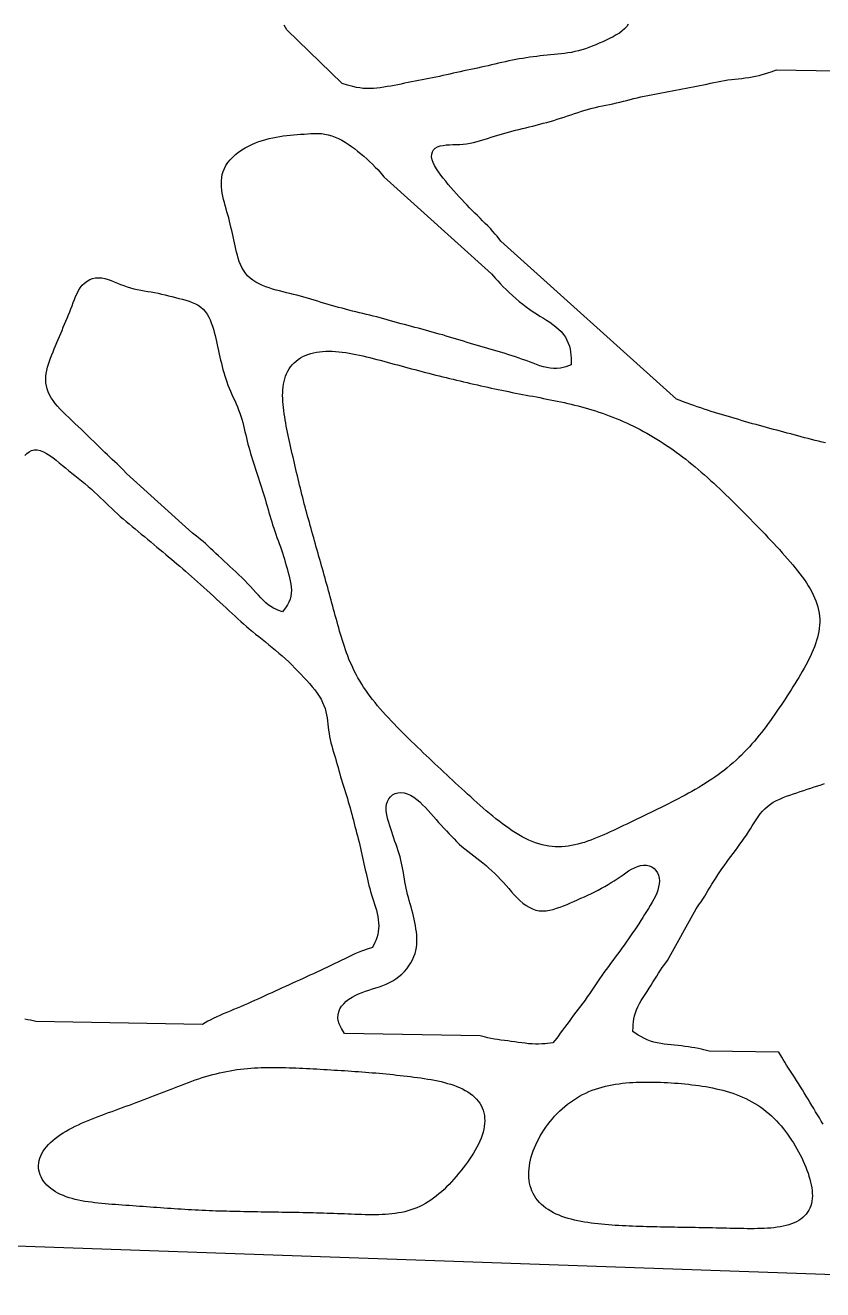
# Model space of a CAD drawing. Header units: metres. Extents: x 143 to 243, y 0 to 90.
# Drawn here: x 196.86 to 224.27, y -0.36 to 43.06 of the extents above; entities that cross this region are included whole.
import ezdxf

# ---------------------------------------------------------------- set-up
doc = ezdxf.new("R2010")
doc.units = ezdxf.units.M

msp = doc.modelspace()

# ---------------------------------------------------------------- linework, layer by layer
for points in [[(239.719, -0.362), (242.771, 87.047), (145.622, 90.439), (142.57, 3.031)], [(215.622, 31.402), (215.436, 31.332), (215.35, 31.31), (215.248, 31.289), (215.129, 31.272), (215.018, 31.272), (214.902, 31.282), (214.784, 31.303), (214.666, 31.333), (214.547, 31.369), (214.428, 31.41), (214.309, 31.454), (214.189, 31.499), (214.07, 31.543), (213.95, 31.585), (213.831, 31.627), (213.712, 31.669), (213.592, 31.708), (213.473, 31.747), (213.354, 31.784), (213.234, 31.822), (213.115, 31.858), (212.996, 31.893), (212.876, 31.928), (212.757, 31.962), (212.637, 31.996), (212.518, 32.031), (212.399, 32.065), (212.279, 32.099), (212.16, 32.134), (212.041, 32.17), (211.921, 32.206), (211.802, 32.242), (211.683, 32.278), (211.563, 32.314), (211.444, 32.351), (211.325, 32.387), (211.205, 32.423), (211.086, 32.457), (210.967, 32.491), (210.847, 32.525), (210.728, 32.558), (210.609, 32.59), (210.489, 32.621), (210.37, 32.653), (210.251, 32.684), (210.131, 32.715), (210.012, 32.746), (209.893, 32.778), (209.773, 32.809), (209.654, 32.842), (209.535, 32.876), (209.415, 32.911), (209.296, 32.945), (209.177, 32.979), (209.057, 33.012), (208.938, 33.044), (208.819, 33.074), (208.699, 33.104), (208.58, 33.132), (208.461, 33.16), (208.341, 33.188), (208.222, 33.218), (208.103, 33.247), (207.983, 33.278), (207.864, 33.309), (207.745, 33.34), (207.626, 33.372), (207.506, 33.405), (207.387, 33.439), (207.268, 33.473), (207.148, 33.508), (207.029, 33.544), (206.91, 33.58), (206.791, 33.617), (206.671, 33.653), (206.552, 33.688), (206.433, 33.722), (206.313, 33.755), (206.194, 33.786), (206.075, 33.815), (205.955, 33.844), (205.836, 33.873), (205.717, 33.903), (205.598, 33.934), (205.478, 33.967), (205.359, 34.001), (205.24, 34.039), (205.122, 34.081), (205.006, 34.127), (204.893, 34.179), (204.784, 34.238), (204.68, 34.304), (204.585, 34.378), (204.499, 34.46), (204.422, 34.549), (204.356, 34.644), (204.299, 34.743), (204.252, 34.846), (204.212, 34.95), (204.178, 35.056), (204.148, 35.162), (204.121, 35.269), (204.097, 35.376), (204.073, 35.482), (204.049, 35.589), (204.024, 35.695), (204.001, 35.802), (203.977, 35.909), (203.953, 36.015), (203.928, 36.122), (203.902, 36.228), (203.876, 36.335), (203.848, 36.442), (203.819, 36.548), (203.789, 36.655), (203.758, 36.761), (203.728, 36.868), (203.699, 36.975), (203.672, 37.081), (203.647, 37.188), (203.627, 37.295), (203.611, 37.401), (203.6, 37.507), (203.596, 37.614), (203.599, 37.72), (203.609, 37.826), (203.629, 37.932), (203.659, 38.037), (203.701, 38.141), (203.754, 38.243), (203.82, 38.343), (203.898, 38.439), (203.986, 38.531), (204.084, 38.619), (204.189, 38.701), (204.299, 38.777), (204.414, 38.846), (204.531, 38.909), (204.649, 38.966), (204.768, 39.017), (204.887, 39.063), (205.007, 39.104), (205.126, 39.14), (205.245, 39.172), (205.365, 39.199), (205.484, 39.222), (205.603, 39.241), (205.723, 39.258), (205.842, 39.271), (205.961, 39.283), (206.08, 39.293), (206.2, 39.304), (206.319, 39.314), (206.438, 39.325), (206.558, 39.334), (206.677, 39.341), (206.796, 39.346), (206.915, 39.345), (207.035, 39.338), (207.154, 39.322), (207.273, 39.298), (207.391, 39.265), (207.508, 39.222), (207.624, 39.171), (207.738, 39.112), (207.85, 39.047), (207.959, 38.976), (208.067, 38.901), (208.174, 38.823), (208.28, 38.741), (208.385, 38.656), (208.489, 38.568), (208.593, 38.477), (208.694, 38.384), (208.79, 38.293), (208.889, 38.191), (208.972, 38.102), (209.04, 38.027), (209.18, 37.86), (212.884, 34.526), (213.024, 34.358), (213.094, 34.281), (213.179, 34.188), (213.281, 34.081), (213.382, 33.982), (213.49, 33.879), (213.604, 33.776), (213.719, 33.675), (213.837, 33.576), (213.956, 33.481), (214.075, 33.39), (214.194, 33.303), (214.313, 33.222), (214.431, 33.145), (214.548, 33.072), (214.664, 33.001), (214.778, 32.93), (214.888, 32.859), (214.994, 32.785), (215.095, 32.707), (215.189, 32.625), (215.276, 32.538), (215.353, 32.445), (215.42, 32.348), (215.477, 32.248), (215.522, 32.147), (215.558, 32.043), (215.583, 31.94), (215.6, 31.842), (215.611, 31.735), (215.618, 31.644), (215.621, 31.567)], [(205.704, 22.919), (205.541, 22.972), (205.47, 23.003), (205.387, 23.044), (205.292, 23.097), (205.209, 23.157), (205.125, 23.227), (205.041, 23.306), (204.958, 23.392), (204.872, 23.485), (204.783, 23.583), (204.692, 23.684), (204.597, 23.786), (204.499, 23.889), (204.399, 23.991), (204.297, 24.092), (204.195, 24.191), (204.093, 24.287), (203.991, 24.382), (203.891, 24.475), (203.791, 24.567), (203.694, 24.658), (203.597, 24.747), (203.501, 24.836), (203.407, 24.925), (203.315, 25.012), (203.224, 25.097), (203.135, 25.179), (203.048, 25.258), (202.967, 25.332), (202.879, 25.406), (202.805, 25.468), (202.743, 25.519), (202.61, 25.622), (200.341, 27.665), (200.22, 27.791), (200.162, 27.849), (200.092, 27.917), (200.01, 27.996), (199.931, 28.07), (199.849, 28.147), (199.764, 28.226), (199.678, 28.307), (199.59, 28.392), (199.5, 28.479), (199.409, 28.57), (199.314, 28.664), (199.216, 28.761), (199.114, 28.861), (199.008, 28.964), (198.9, 29.068), (198.789, 29.173), (198.677, 29.278), (198.566, 29.382), (198.456, 29.485), (198.35, 29.587), (198.247, 29.686), (198.149, 29.783), (198.056, 29.879), (197.969, 29.975), (197.889, 30.071), (197.816, 30.168), (197.751, 30.267), (197.694, 30.367), (197.646, 30.47), (197.609, 30.573), (197.582, 30.678), (197.565, 30.784), (197.558, 30.89), (197.562, 30.996), (197.574, 31.102), (197.594, 31.208), (197.621, 31.314), (197.653, 31.42), (197.689, 31.526), (197.727, 31.632), (197.767, 31.737), (197.81, 31.843), (197.853, 31.949), (197.897, 32.054), (197.941, 32.16), (197.985, 32.266), (198.03, 32.372), (198.075, 32.477), (198.12, 32.583), (198.165, 32.689), (198.209, 32.794), (198.254, 32.9), (198.298, 33.006), (198.342, 33.112), (198.384, 33.217), (198.426, 33.323), (198.466, 33.429), (198.506, 33.535), (198.546, 33.64), (198.589, 33.745), (198.635, 33.847), (198.687, 33.947), (198.746, 34.041), (198.815, 34.129), (198.893, 34.207), (198.979, 34.273), (199.072, 34.326), (199.172, 34.363), (199.276, 34.385), (199.382, 34.391), (199.488, 34.383), (199.595, 34.362), (199.701, 34.332), (199.807, 34.294), (199.914, 34.252), (200.022, 34.207), (200.131, 34.162), (200.243, 34.12), (200.357, 34.08), (200.473, 34.045), (200.59, 34.013), (200.708, 33.986), (200.827, 33.962), (200.946, 33.94), (201.066, 33.921), (201.185, 33.901), (201.304, 33.879), (201.423, 33.856), (201.542, 33.83), (201.662, 33.802), (201.781, 33.773), (201.9, 33.742), (202.019, 33.712), (202.138, 33.681), (202.256, 33.65), (202.373, 33.618), (202.488, 33.584), (202.598, 33.544), (202.703, 33.498), (202.802, 33.444), (202.892, 33.38), (202.973, 33.308), (203.045, 33.225), (203.108, 33.135), (203.163, 33.039), (203.21, 32.939), (203.252, 32.835), (203.289, 32.729), (203.323, 32.623), (203.354, 32.516), (203.382, 32.41), (203.408, 32.303), (203.432, 32.196), (203.456, 32.09), (203.479, 31.983), (203.501, 31.877), (203.523, 31.77), (203.546, 31.664), (203.57, 31.557), (203.596, 31.45), (203.622, 31.344), (203.649, 31.237), (203.68, 31.13), (203.712, 31.024), (203.747, 30.917), (203.784, 30.81), (203.825, 30.703), (203.868, 30.597), (203.913, 30.49), (203.96, 30.383), (204.008, 30.276), (204.055, 30.169), (204.102, 30.062), (204.147, 29.955), (204.19, 29.848), (204.229, 29.741), (204.266, 29.635), (204.3, 29.528), (204.33, 29.421), (204.358, 29.315), (204.384, 29.208), (204.409, 29.101), (204.434, 28.995), (204.459, 28.888), (204.485, 28.782), (204.512, 28.675), (204.542, 28.568), (204.573, 28.462), (204.604, 28.355), (204.637, 28.248), (204.671, 28.141), (204.705, 28.035), (204.739, 27.928), (204.773, 27.821), (204.807, 27.715), (204.841, 27.608), (204.875, 27.501), (204.909, 27.394), (204.943, 27.288), (204.977, 27.181), (205.01, 27.074), (205.043, 26.967), (205.076, 26.861), (205.109, 26.754), (205.14, 26.647), (205.171, 26.541), (205.201, 26.434), (205.232, 26.327), (205.262, 26.22), (205.294, 26.114), (205.326, 26.007), (205.36, 25.9), (205.395, 25.794), (205.432, 25.687), (205.47, 25.58), (205.509, 25.473), (205.548, 25.366), (205.586, 25.259), (205.624, 25.153), (205.661, 25.046), (205.697, 24.939), (205.731, 24.832), (205.763, 24.726), (205.794, 24.619), (205.825, 24.512), (205.855, 24.406), (205.884, 24.299), (205.913, 24.192), (205.941, 24.086), (205.965, 23.979), (205.985, 23.872), (205.999, 23.766), (206.004, 23.661), (205.999, 23.556), (205.983, 23.453), (205.957, 23.355), (205.911, 23.25), (205.866, 23.159), (205.822, 23.083)], [(215.299, 14.849), (215.188, 14.846), (215.076, 14.849), (214.963, 14.857), (214.851, 14.871), (214.738, 14.891), (214.624, 14.917), (214.51, 14.949), (214.397, 14.987), (214.282, 15.03), (214.168, 15.079), (214.054, 15.133), (213.94, 15.193), (213.826, 15.257), (213.712, 15.326), (213.598, 15.399), (213.484, 15.475), (213.371, 15.555), (213.259, 15.638), (213.147, 15.724), (213.035, 15.812), (212.924, 15.902), (212.813, 15.994), (212.704, 16.086), (212.595, 16.18), (212.486, 16.275), (212.379, 16.37), (212.272, 16.466), (212.166, 16.561), (212.06, 16.657), (211.956, 16.753), (211.852, 16.848), (211.749, 16.943), (211.646, 17.038), (211.544, 17.133), (211.443, 17.227), (211.342, 17.322), (211.241, 17.416), (211.141, 17.51), (211.041, 17.604), (210.94, 17.699), (210.84, 17.793), (210.74, 17.888), (210.64, 17.983), (210.539, 18.078), (210.438, 18.174), (210.337, 18.271), (210.236, 18.368), (210.135, 18.466), (210.034, 18.564), (209.932, 18.664), (209.831, 18.764), (209.731, 18.864), (209.631, 18.966), (209.531, 19.068), (209.433, 19.171), (209.336, 19.274), (209.241, 19.378), (209.147, 19.483), (209.055, 19.588), (208.966, 19.693), (208.879, 19.799), (208.795, 19.905), (208.714, 20.011), (208.635, 20.118), (208.56, 20.225), (208.488, 20.331), (208.42, 20.438), (208.355, 20.545), (208.293, 20.652), (208.234, 20.759), (208.178, 20.866), (208.126, 20.973), (208.076, 21.08), (208.029, 21.187), (207.984, 21.294), (207.942, 21.401), (207.902, 21.508), (207.863, 21.615), (207.827, 21.721), (207.792, 21.828), (207.758, 21.935), (207.725, 22.042), (207.693, 22.149), (207.662, 22.255), (207.632, 22.362), (207.602, 22.469), (207.572, 22.575), (207.543, 22.682), (207.514, 22.789), (207.485, 22.896), (207.456, 23.002), (207.427, 23.109), (207.398, 23.216), (207.368, 23.322), (207.339, 23.429), (207.31, 23.536), (207.281, 23.643), (207.251, 23.749), (207.221, 23.856), (207.192, 23.963), (207.162, 24.069), (207.132, 24.176), (207.102, 24.283), (207.072, 24.39), (207.042, 24.496), (207.012, 24.603), (206.982, 24.71), (206.952, 24.816), (206.922, 24.923), (206.891, 25.03), (206.861, 25.137), (206.831, 25.243), (206.801, 25.35), (206.77, 25.457), (206.74, 25.563), (206.71, 25.67), (206.68, 25.777), (206.651, 25.884), (206.621, 25.99), (206.592, 26.097), (206.563, 26.204), (206.534, 26.31), (206.505, 26.417), (206.476, 26.524), (206.448, 26.63), (206.421, 26.737), (206.393, 26.844), (206.366, 26.95), (206.339, 27.057), (206.312, 27.164), (206.286, 27.27), (206.26, 27.377), (206.234, 27.484), (206.209, 27.59), (206.183, 27.697), (206.158, 27.804), (206.134, 27.91), (206.109, 28.017), (206.084, 28.124), (206.06, 28.23), (206.036, 28.337), (206.012, 28.443), (205.988, 28.55), (205.964, 28.657), (205.941, 28.763), (205.918, 28.87), (205.895, 28.977), (205.873, 29.083), (205.851, 29.19), (205.83, 29.296), (205.81, 29.402), (205.791, 29.508), (205.773, 29.614), (205.756, 29.72), (205.741, 29.826), (205.729, 29.93), (205.718, 30.035), (205.71, 30.139), (205.705, 30.242), (205.703, 30.344), (205.705, 30.444), (205.711, 30.544), (205.721, 30.641), (205.735, 30.737), (205.754, 30.831), (205.778, 30.922), (205.807, 31.01), (205.841, 31.095), (205.881, 31.177), (205.927, 31.256), (205.978, 31.33), (206.035, 31.4), (206.097, 31.466), (206.164, 31.527), (206.236, 31.584), (206.314, 31.635), (206.396, 31.681), (206.482, 31.722), (206.573, 31.758), (206.668, 31.788), (206.766, 31.813), (206.867, 31.833), (206.971, 31.849), (207.077, 31.859), (207.186, 31.865), (207.297, 31.866), (207.409, 31.864), (207.523, 31.857), (207.638, 31.847), (207.754, 31.834), (207.87, 31.818), (207.988, 31.799), (208.106, 31.778), (208.224, 31.754), (208.342, 31.729), (208.461, 31.702), (208.58, 31.674), (208.699, 31.645), (208.818, 31.615), (208.937, 31.584), (209.057, 31.553), (209.176, 31.521), (209.295, 31.489), (209.415, 31.457), (209.534, 31.425), (209.653, 31.393), (209.772, 31.361), (209.892, 31.329), (210.011, 31.297), (210.13, 31.265), (210.25, 31.233), (210.369, 31.202), (210.488, 31.171), (210.608, 31.14), (210.727, 31.11), (210.846, 31.079), (210.966, 31.049), (211.085, 31.02), (211.204, 30.99), (211.324, 30.96), (211.443, 30.931), (211.562, 30.902), (211.682, 30.874), (211.801, 30.845), (211.92, 30.817), (212.04, 30.789), (212.159, 30.761), (212.278, 30.734), (212.398, 30.707), (212.517, 30.68), (212.636, 30.653), (212.756, 30.627), (212.875, 30.601), (212.994, 30.576), (213.114, 30.551), (213.233, 30.526), (213.352, 30.502), (213.472, 30.478), (213.591, 30.454), (213.71, 30.431), (213.83, 30.408), (213.949, 30.385), (214.069, 30.362), (214.188, 30.339), (214.307, 30.317), (214.427, 30.294), (214.546, 30.271), (214.665, 30.248), (214.785, 30.225), (214.904, 30.201), (215.024, 30.177), (215.143, 30.152), (215.262, 30.127), (215.382, 30.1), (215.501, 30.073), (215.62, 30.045), (215.74, 30.016), (215.859, 29.986), (215.979, 29.954), (216.098, 29.921), (216.217, 29.887), (216.336, 29.851), (216.456, 29.814), (216.575, 29.775), (216.694, 29.735), (216.813, 29.693), (216.932, 29.649), (217.051, 29.603), (217.169, 29.556), (217.288, 29.507), (217.406, 29.456), (217.523, 29.404), (217.641, 29.349), (217.758, 29.293), (217.874, 29.235), (217.991, 29.175), (218.106, 29.113), (218.221, 29.05), (218.336, 28.985), (218.45, 28.918), (218.563, 28.849), (218.676, 28.778), (218.788, 28.706), (218.899, 28.632), (219.01, 28.557), (219.121, 28.48), (219.23, 28.401), (219.34, 28.32), (219.449, 28.238), (219.557, 28.155), (219.665, 28.069), (219.773, 27.983), (219.88, 27.894), (219.987, 27.804), (220.094, 27.713), (220.2, 27.62), (220.307, 27.526), (220.413, 27.431), (220.519, 27.334), (220.625, 27.237), (220.73, 27.138), (220.836, 27.038), (220.941, 26.937), (221.046, 26.835), (221.151, 26.733), (221.256, 26.63), (221.36, 26.526), (221.464, 26.421), (221.568, 26.316), (221.672, 26.211), (221.775, 26.106), (221.877, 26), (221.98, 25.895), (222.082, 25.789), (222.183, 25.683), (222.284, 25.578), (222.384, 25.472), (222.483, 25.367), (222.582, 25.261), (222.679, 25.157), (222.776, 25.052), (222.871, 24.947), (222.965, 24.843), (223.057, 24.739), (223.147, 24.635), (223.235, 24.532), (223.321, 24.428), (223.404, 24.325), (223.484, 24.222), (223.561, 24.118), (223.635, 24.015), (223.705, 23.912), (223.771, 23.809), (223.833, 23.706), (223.89, 23.602), (223.942, 23.499), (223.989, 23.395), (224.031, 23.291), (224.067, 23.187), (224.098, 23.083), (224.122, 22.979), (224.141, 22.874), (224.154, 22.769), (224.162, 22.665), (224.163, 22.56), (224.159, 22.454), (224.149, 22.349), (224.133, 22.244), (224.113, 22.138), (224.087, 22.033), (224.057, 21.927), (224.023, 21.822), (223.984, 21.716), (223.942, 21.61), (223.896, 21.505), (223.847, 21.399), (223.795, 21.293), (223.741, 21.188), (223.684, 21.082), (223.625, 20.977), (223.565, 20.871), (223.503, 20.766), (223.44, 20.66), (223.376, 20.554), (223.311, 20.449), (223.244, 20.343), (223.178, 20.238), (223.11, 20.133), (223.042, 20.027), (222.973, 19.922), (222.903, 19.817), (222.833, 19.711), (222.762, 19.607), (222.691, 19.502), (222.619, 19.397), (222.546, 19.293), (222.472, 19.189), (222.397, 19.085), (222.321, 18.982), (222.243, 18.88), (222.165, 18.778), (222.085, 18.677), (222.003, 18.577), (221.92, 18.478), (221.835, 18.38), (221.749, 18.283), (221.66, 18.187), (221.57, 18.093), (221.478, 18), (221.384, 17.909), (221.288, 17.82), (221.19, 17.732), (221.09, 17.646), (220.988, 17.562), (220.885, 17.48), (220.779, 17.399), (220.672, 17.321), (220.564, 17.244), (220.454, 17.169), (220.343, 17.096), (220.231, 17.024), (220.117, 16.954), (220.003, 16.885), (219.887, 16.818), (219.771, 16.752), (219.655, 16.687), (219.537, 16.623), (219.42, 16.561), (219.302, 16.499), (219.184, 16.437), (219.065, 16.377), (218.946, 16.317), (218.828, 16.258), (218.709, 16.199), (218.591, 16.14), (218.472, 16.082), (218.354, 16.025), (218.236, 15.967), (218.118, 15.91), (218.001, 15.853), (217.883, 15.797), (217.767, 15.74), (217.651, 15.685), (217.535, 15.629), (217.42, 15.574), (217.305, 15.52), (217.191, 15.466), (217.077, 15.413), (216.964, 15.361), (216.851, 15.31), (216.739, 15.26), (216.628, 15.212), (216.516, 15.165), (216.405, 15.121), (216.295, 15.078), (216.184, 15.039), (216.074, 15.001), (215.964, 14.968), (215.853, 14.937), (215.743, 14.911), (215.633, 14.888), (215.522, 14.87), (215.411, 14.857)], [(214.995, 8.117), (214.809, 8.092), (214.723, 8.084), (214.621, 8.077), (214.502, 8.071), (214.391, 8.072), (214.276, 8.077), (214.158, 8.087), (214.04, 8.1), (213.921, 8.116), (213.801, 8.133), (213.682, 8.15), (213.563, 8.167), (213.444, 8.182), (213.326, 8.197), (213.208, 8.212), (213.093, 8.227), (212.982, 8.243), (212.863, 8.266), (212.761, 8.286), (212.675, 8.305), (212.489, 8.355), (207.831, 8.436), (207.725, 8.604), (207.687, 8.681), (207.65, 8.773), (207.615, 8.88), (207.605, 8.978), (207.609, 9.079), (207.631, 9.18), (207.672, 9.278), (207.729, 9.372), (207.802, 9.46), (207.888, 9.542), (207.984, 9.617), (208.089, 9.684), (208.2, 9.744), (208.314, 9.798), (208.431, 9.846), (208.55, 9.889), (208.669, 9.929), (208.788, 9.967), (208.908, 10.005), (209.027, 10.043), (209.145, 10.085), (209.262, 10.131), (209.377, 10.184), (209.489, 10.244), (209.597, 10.313), (209.7, 10.39), (209.798, 10.474), (209.888, 10.565), (209.971, 10.662), (210.046, 10.762), (210.112, 10.865), (210.168, 10.97), (210.216, 11.076), (210.254, 11.182), (210.283, 11.288), (210.303, 11.395), (210.314, 11.502), (210.319, 11.608), (210.318, 11.715), (210.311, 11.822), (210.3, 11.929), (210.286, 12.036), (210.268, 12.143), (210.249, 12.25), (210.226, 12.357), (210.202, 12.464), (210.176, 12.571), (210.147, 12.678), (210.117, 12.786), (210.087, 12.893), (210.056, 13), (210.027, 13.107), (209.998, 13.214), (209.972, 13.321), (209.949, 13.428), (209.927, 13.536), (209.908, 13.643), (209.891, 13.75), (209.874, 13.857), (209.857, 13.964), (209.838, 14.071), (209.817, 14.178), (209.793, 14.285), (209.766, 14.392), (209.737, 14.499), (209.704, 14.606), (209.67, 14.714), (209.635, 14.821), (209.6, 14.928), (209.565, 15.035), (209.529, 15.143), (209.494, 15.25), (209.458, 15.357), (209.423, 15.464), (209.388, 15.572), (209.354, 15.679), (209.322, 15.786), (209.295, 15.893), (209.274, 16), (209.263, 16.106), (209.263, 16.209), (209.276, 16.309), (209.304, 16.404), (209.349, 16.491), (209.408, 16.566), (209.482, 16.628), (209.568, 16.673), (209.665, 16.7), (209.768, 16.708), (209.877, 16.696), (209.987, 16.664), (210.098, 16.616), (210.207, 16.552), (210.313, 16.475), (210.415, 16.388), (210.514, 16.294), (210.61, 16.195), (210.703, 16.093), (210.794, 15.99), (210.885, 15.887), (210.975, 15.785), (211.064, 15.684), (211.153, 15.586), (211.242, 15.489), (211.33, 15.394), (211.418, 15.3), (211.506, 15.209), (211.594, 15.118), (211.684, 15.029), (211.775, 14.942), (211.868, 14.857), (211.965, 14.775), (212.064, 14.694), (212.166, 14.615), (212.27, 14.536), (212.376, 14.457), (212.482, 14.377), (212.588, 14.294), (212.693, 14.208), (212.796, 14.118), (212.898, 14.025), (212.999, 13.929), (213.097, 13.829), (213.194, 13.726), (213.289, 13.622), (213.383, 13.517), (213.476, 13.411), (213.569, 13.305), (213.664, 13.201), (213.76, 13.1), (213.859, 13.004), (213.962, 12.915), (214.068, 12.836), (214.178, 12.769), (214.291, 12.715), (214.406, 12.676), (214.524, 12.653), (214.642, 12.646), (214.761, 12.652), (214.881, 12.671), (215, 12.699), (215.12, 12.735), (215.239, 12.777), (215.359, 12.823), (215.478, 12.871), (215.598, 12.921), (215.717, 12.972), (215.836, 13.025), (215.956, 13.079), (216.075, 13.133), (216.195, 13.189), (216.314, 13.245), (216.433, 13.303), (216.55, 13.364), (216.666, 13.425), (216.78, 13.487), (216.891, 13.551), (216.999, 13.617), (217.103, 13.684), (217.205, 13.753), (217.305, 13.821), (217.402, 13.89), (217.498, 13.957), (217.596, 14.022), (217.695, 14.08), (217.796, 14.131), (217.899, 14.172), (218.004, 14.2), (218.108, 14.214), (218.209, 14.212), (218.306, 14.192), (218.394, 14.156), (218.471, 14.104), (218.536, 14.037), (218.587, 13.959), (218.623, 13.871), (218.644, 13.776), (218.651, 13.676), (218.645, 13.573), (218.627, 13.469), (218.599, 13.363), (218.561, 13.258), (218.514, 13.153), (218.461, 13.048), (218.403, 12.942), (218.341, 12.837), (218.277, 12.732), (218.211, 12.627), (218.145, 12.522), (218.078, 12.417), (218.011, 12.312), (217.944, 12.207), (217.875, 12.102), (217.805, 11.997), (217.734, 11.892), (217.661, 11.787), (217.588, 11.682), (217.514, 11.578), (217.439, 11.473), (217.364, 11.368), (217.288, 11.263), (217.211, 11.158), (217.133, 11.053), (217.055, 10.948), (216.976, 10.844), (216.898, 10.739), (216.82, 10.634), (216.744, 10.529), (216.67, 10.424), (216.598, 10.319), (216.528, 10.214), (216.458, 10.109), (216.389, 10.004), (216.32, 9.899), (216.248, 9.794), (216.176, 9.69), (216.1, 9.585), (216.023, 9.48), (215.944, 9.375), (215.864, 9.27), (215.783, 9.165), (215.703, 9.061), (215.624, 8.956), (215.547, 8.852), (215.47, 8.749), (215.396, 8.647), (215.325, 8.55), (215.247, 8.445), (215.18, 8.355), (215.123, 8.28)], [(210.416, 2.497), (210.316, 2.452), (210.214, 2.413), (210.111, 2.377), (210.006, 2.345), (209.9, 2.318), (209.792, 2.294), (209.683, 2.274), (209.573, 2.257), (209.461, 2.244), (209.349, 2.233), (209.235, 2.225), (209.12, 2.219), (209.005, 2.215), (208.889, 2.213), (208.772, 2.213), (208.655, 2.214), (208.537, 2.215), (208.419, 2.218), (208.3, 2.222), (208.182, 2.226), (208.063, 2.23), (207.944, 2.234), (207.825, 2.239), (207.705, 2.243), (207.586, 2.248), (207.467, 2.252), (207.348, 2.256), (207.228, 2.26), (207.109, 2.264), (206.99, 2.268), (206.871, 2.271), (206.751, 2.274), (206.632, 2.277), (206.513, 2.28), (206.393, 2.282), (206.274, 2.285), (206.155, 2.287), (206.035, 2.289), (205.916, 2.291), (205.797, 2.293), (205.677, 2.295), (205.558, 2.297), (205.439, 2.299), (205.32, 2.301), (205.2, 2.302), (205.081, 2.304), (204.962, 2.306), (204.842, 2.308), (204.723, 2.31), (204.604, 2.312), (204.485, 2.314), (204.365, 2.317), (204.246, 2.319), (204.127, 2.321), (204.007, 2.324), (203.888, 2.327), (203.769, 2.33), (203.65, 2.334), (203.53, 2.337), (203.411, 2.341), (203.292, 2.346), (203.172, 2.35), (203.053, 2.355), (202.934, 2.36), (202.815, 2.366), (202.695, 2.372), (202.576, 2.378), (202.457, 2.385), (202.338, 2.392), (202.218, 2.399), (202.099, 2.407), (201.98, 2.415), (201.861, 2.423), (201.741, 2.431), (201.622, 2.44), (201.503, 2.448), (201.384, 2.457), (201.264, 2.465), (201.145, 2.474), (201.026, 2.483), (200.907, 2.492), (200.788, 2.5), (200.668, 2.509), (200.549, 2.517), (200.43, 2.526), (200.311, 2.534), (200.192, 2.543), (200.073, 2.552), (199.955, 2.56), (199.836, 2.57), (199.718, 2.579), (199.6, 2.589), (199.483, 2.6), (199.366, 2.612), (199.25, 2.625), (199.134, 2.639), (199.02, 2.655), (198.906, 2.673), (198.794, 2.693), (198.684, 2.715), (198.575, 2.739), (198.469, 2.767), (198.365, 2.797), (198.264, 2.831), (198.166, 2.868), (198.071, 2.909), (197.98, 2.953), (197.893, 3.002), (197.811, 3.053), (197.734, 3.109), (197.663, 3.168), (197.597, 3.23), (197.537, 3.296), (197.484, 3.365), (197.438, 3.437), (197.398, 3.511), (197.367, 3.588), (197.342, 3.666), (197.326, 3.746), (197.317, 3.828), (197.316, 3.909), (197.324, 3.992), (197.339, 4.074), (197.362, 4.156), (197.392, 4.238), (197.431, 4.318), (197.476, 4.397), (197.529, 4.475), (197.588, 4.55), (197.653, 4.625), (197.725, 4.697), (197.802, 4.767), (197.884, 4.834), (197.971, 4.9), (198.063, 4.963), (198.158, 5.025), (198.257, 5.084), (198.359, 5.141), (198.464, 5.197), (198.571, 5.25), (198.681, 5.302), (198.792, 5.353), (198.905, 5.402), (199.019, 5.45), (199.134, 5.497), (199.25, 5.543), (199.367, 5.588), (199.485, 5.632), (199.603, 5.676), (199.721, 5.72), (199.839, 5.763), (199.958, 5.806), (200.077, 5.849), (200.196, 5.893), (200.315, 5.936), (200.434, 5.979), (200.554, 6.023), (200.673, 6.067), (200.792, 6.112), (200.912, 6.157), (201.031, 6.202), (201.15, 6.248), (201.269, 6.294), (201.389, 6.341), (201.508, 6.387), (201.627, 6.434), (201.747, 6.481), (201.866, 6.528), (201.985, 6.575), (202.105, 6.622), (202.224, 6.667), (202.343, 6.713), (202.463, 6.757), (202.582, 6.8), (202.701, 6.842), (202.821, 6.882), (202.94, 6.921), (203.059, 6.958), (203.179, 6.993), (203.298, 7.026), (203.417, 7.057), (203.537, 7.086), (203.656, 7.113), (203.775, 7.137), (203.894, 7.159), (204.014, 7.179), (204.133, 7.196), (204.252, 7.212), (204.372, 7.225), (204.491, 7.237), (204.61, 7.246), (204.73, 7.254), (204.849, 7.26), (204.968, 7.265), (205.087, 7.268), (205.207, 7.27), (205.326, 7.271), (205.445, 7.271), (205.565, 7.269), (205.684, 7.267), (205.803, 7.264), (205.923, 7.261), (206.042, 7.257), (206.161, 7.252), (206.28, 7.247), (206.4, 7.242), (206.519, 7.236), (206.638, 7.23), (206.758, 7.224), (206.877, 7.218), (206.996, 7.211), (207.116, 7.204), (207.235, 7.197), (207.354, 7.19), (207.474, 7.183), (207.593, 7.176), (207.712, 7.168), (207.831, 7.161), (207.951, 7.153), (208.07, 7.144), (208.189, 7.136), (208.309, 7.127), (208.428, 7.118), (208.547, 7.109), (208.667, 7.1), (208.786, 7.09), (208.905, 7.08), (209.025, 7.069), (209.144, 7.058), (209.263, 7.047), (209.383, 7.035), (209.502, 7.023), (209.621, 7.01), (209.74, 6.998), (209.86, 6.984), (209.979, 6.971), (210.098, 6.956), (210.216, 6.941), (210.335, 6.926), (210.453, 6.909), (210.571, 6.892), (210.688, 6.873), (210.805, 6.853), (210.921, 6.831), (211.035, 6.808), (211.149, 6.783), (211.261, 6.755), (211.371, 6.725), (211.479, 6.693), (211.585, 6.657), (211.688, 6.619), (211.787, 6.577), (211.883, 6.532), (211.976, 6.483), (212.063, 6.431), (212.146, 6.375), (212.224, 6.315), (212.296, 6.252), (212.362, 6.185), (212.422, 6.114), (212.476, 6.04), (212.522, 5.962), (212.562, 5.881), (212.594, 5.798), (212.619, 5.711), (212.636, 5.622), (212.646, 5.531), (212.649, 5.437), (212.645, 5.342), (212.633, 5.245), (212.615, 5.146), (212.59, 5.046), (212.559, 4.946), (212.522, 4.844), (212.479, 4.742), (212.431, 4.639), (212.379, 4.536), (212.322, 4.433), (212.261, 4.33), (212.196, 4.227), (212.128, 4.124), (212.058, 4.023), (211.985, 3.922), (211.909, 3.822), (211.832, 3.723), (211.753, 3.625), (211.672, 3.529), (211.591, 3.436), (211.507, 3.344), (211.423, 3.254), (211.338, 3.168), (211.251, 3.084), (211.163, 3.003), (211.074, 2.926), (210.984, 2.853), (210.893, 2.783), (210.8, 2.717), (210.706, 2.656), (210.611, 2.598), (210.514, 2.545)], [(223.367, 1.974), (223.284, 1.934), (223.196, 1.899), (223.104, 1.869), (223.008, 1.842), (222.909, 1.818), (222.806, 1.798), (222.7, 1.782), (222.592, 1.768), (222.482, 1.757), (222.37, 1.749), (222.256, 1.742), (222.141, 1.738), (222.025, 1.735), (221.908, 1.733), (221.791, 1.733), (221.673, 1.734), (221.554, 1.735), (221.435, 1.737), (221.316, 1.739), (221.197, 1.742), (221.078, 1.745), (220.959, 1.747), (220.839, 1.75), (220.72, 1.753), (220.6, 1.756), (220.481, 1.758), (220.361, 1.761), (220.242, 1.763), (220.123, 1.766), (220.003, 1.768), (219.884, 1.77), (219.764, 1.772), (219.645, 1.774), (219.525, 1.776), (219.406, 1.778), (219.286, 1.78), (219.167, 1.782), (219.047, 1.784), (218.928, 1.786), (218.808, 1.788), (218.689, 1.791), (218.57, 1.793), (218.45, 1.795), (218.331, 1.798), (218.211, 1.801), (218.092, 1.805), (217.972, 1.808), (217.853, 1.812), (217.733, 1.816), (217.614, 1.821), (217.495, 1.827), (217.375, 1.833), (217.256, 1.839), (217.137, 1.846), (217.018, 1.855), (216.899, 1.864), (216.78, 1.873), (216.661, 1.884), (216.543, 1.897), (216.425, 1.91), (216.308, 1.925), (216.191, 1.942), (216.075, 1.96), (215.96, 1.981), (215.846, 2.003), (215.734, 2.028), (215.623, 2.056), (215.515, 2.086), (215.408, 2.119), (215.304, 2.155), (215.203, 2.194), (215.104, 2.237), (215.009, 2.283), (214.918, 2.333), (214.831, 2.387), (214.749, 2.444), (214.671, 2.505), (214.598, 2.569), (214.53, 2.637), (214.467, 2.709), (214.41, 2.784), (214.359, 2.863), (214.314, 2.945), (214.274, 3.029), (214.241, 3.117), (214.214, 3.207), (214.192, 3.299), (214.177, 3.393), (214.167, 3.49), (214.163, 3.587), (214.164, 3.687), (214.171, 3.787), (214.184, 3.889), (214.201, 3.991), (214.223, 4.094), (214.25, 4.197), (214.282, 4.301), (214.318, 4.404), (214.359, 4.508), (214.403, 4.612), (214.452, 4.715), (214.504, 4.817), (214.56, 4.919), (214.62, 5.02), (214.684, 5.12), (214.751, 5.218), (214.822, 5.315), (214.895, 5.411), (214.973, 5.504), (215.053, 5.595), (215.136, 5.684), (215.223, 5.77), (215.312, 5.853), (215.405, 5.933), (215.5, 6.009), (215.597, 6.083), (215.697, 6.152), (215.8, 6.217), (215.904, 6.279), (216.01, 6.337), (216.119, 6.39), (216.228, 6.439), (216.34, 6.485), (216.452, 6.526), (216.566, 6.564), (216.681, 6.597), (216.797, 6.627), (216.913, 6.653), (217.03, 6.676), (217.148, 6.696), (217.266, 6.713), (217.384, 6.728), (217.503, 6.74), (217.622, 6.749), (217.741, 6.757), (217.86, 6.762), (217.979, 6.766), (218.098, 6.768), (218.218, 6.769), (218.337, 6.769), (218.457, 6.767), (218.576, 6.764), (218.695, 6.76), (218.815, 6.756), (218.934, 6.75), (219.054, 6.743), (219.173, 6.735), (219.293, 6.726), (219.412, 6.716), (219.531, 6.705), (219.651, 6.693), (219.77, 6.679), (219.889, 6.665), (220.008, 6.648), (220.127, 6.631), (220.245, 6.611), (220.364, 6.59), (220.481, 6.567), (220.599, 6.542), (220.716, 6.515), (220.832, 6.486), (220.948, 6.454), (221.063, 6.419), (221.176, 6.382), (221.289, 6.342), (221.401, 6.298), (221.511, 6.252), (221.619, 6.202), (221.726, 6.149), (221.831, 6.093), (221.934, 6.033), (222.035, 5.97), (222.134, 5.904), (222.231, 5.834), (222.325, 5.761), (222.417, 5.685), (222.507, 5.605), (222.594, 5.523), (222.678, 5.438), (222.76, 5.35), (222.839, 5.26), (222.915, 5.167), (222.989, 5.073), (223.061, 4.977), (223.13, 4.879), (223.197, 4.779), (223.261, 4.678), (223.322, 4.576), (223.382, 4.474), (223.439, 4.37), (223.493, 4.266), (223.545, 4.162), (223.594, 4.058), (223.64, 3.953), (223.684, 3.849), (223.724, 3.745), (223.761, 3.641), (223.795, 3.539), (223.825, 3.437), (223.851, 3.336), (223.873, 3.237), (223.89, 3.139), (223.902, 3.043), (223.908, 2.949), (223.91, 2.857), (223.906, 2.768), (223.895, 2.681), (223.879, 2.598), (223.856, 2.518), (223.827, 2.441), (223.791, 2.368), (223.749, 2.299), (223.701, 2.234), (223.646, 2.173), (223.585, 2.117), (223.518, 2.065), (223.445, 2.017)]]:
    msp.add_lwpolyline(points, close=True)
for points in [[(217.583, 43.099), (217.529, 43.016), (217.459, 42.938), (217.374, 42.864), (217.277, 42.793), (217.171, 42.727), (217.059, 42.664), (216.943, 42.604), (216.825, 42.548), (216.706, 42.493), (216.586, 42.44), (216.467, 42.389), (216.347, 42.341), (216.228, 42.296), (216.108, 42.255), (215.989, 42.217), (215.869, 42.183), (215.75, 42.153), (215.63, 42.128), (215.511, 42.107), (215.391, 42.089), (215.272, 42.074), (215.152, 42.061), (215.033, 42.05), (214.913, 42.04), (214.794, 42.03), (214.674, 42.019), (214.555, 42.006), (214.435, 41.992), (214.316, 41.977), (214.197, 41.961), (214.077, 41.942), (213.958, 41.923), (213.838, 41.902), (213.719, 41.881), (213.599, 41.859), (213.48, 41.835), (213.36, 41.809), (213.241, 41.782), (213.121, 41.754), (213.002, 41.725), (212.882, 41.696), (212.763, 41.668), (212.644, 41.641), (212.524, 41.615), (212.405, 41.591), (212.285, 41.567), (212.166, 41.543), (212.046, 41.518), (211.927, 41.492), (211.807, 41.465), (211.688, 41.438), (211.568, 41.41), (211.449, 41.382), (211.33, 41.355), (211.21, 41.329), (211.091, 41.305), (210.971, 41.281), (210.852, 41.258), (210.732, 41.235), (210.613, 41.212), (210.494, 41.188), (210.374, 41.164), (210.255, 41.139), (210.135, 41.114), (210.016, 41.09), (209.896, 41.066), (209.777, 41.042), (209.658, 41.018), (209.538, 40.995), (209.419, 40.973), (209.299, 40.951), (209.18, 40.931), (209.06, 40.913), (208.941, 40.898), (208.822, 40.888), (208.703, 40.882), (208.585, 40.883), (208.467, 40.891), (208.351, 40.905), (208.241, 40.924), (208.121, 40.952), (208.019, 40.978), (207.933, 41.003), (207.748, 41.063), (205.846, 42.9), (205.753, 43.067)], [(224.361, 28.718), (224.242, 28.744), (224.123, 28.772), (224.003, 28.801), (223.884, 28.832), (223.765, 28.863), (223.646, 28.895), (223.527, 28.928), (223.407, 28.961), (223.288, 28.994), (223.169, 29.026), (223.05, 29.057), (222.931, 29.088), (222.811, 29.12), (222.692, 29.151), (222.573, 29.182), (222.454, 29.214), (222.334, 29.246), (222.215, 29.278), (222.096, 29.311), (221.977, 29.344), (221.858, 29.377), (221.739, 29.41), (221.619, 29.445), (221.5, 29.48), (221.381, 29.516), (221.262, 29.551), (221.143, 29.587), (221.023, 29.623), (220.904, 29.658), (220.785, 29.694), (220.666, 29.729), (220.547, 29.765), (220.428, 29.801), (220.308, 29.839), (220.19, 29.878), (220.072, 29.917), (219.954, 29.958), (219.839, 29.999), (219.728, 30.039), (219.609, 30.083), (219.507, 30.12), (219.421, 30.152), (219.236, 30.221), (213.207, 35.65), (213.074, 35.814), (213.01, 35.889), (212.933, 35.976), (212.843, 36.076), (212.757, 36.166), (212.668, 36.257), (212.577, 36.348), (212.487, 36.436), (212.398, 36.524), (212.309, 36.611), (212.22, 36.699), (212.131, 36.789), (212.042, 36.881), (211.951, 36.975), (211.859, 37.073), (211.767, 37.173), (211.674, 37.276), (211.581, 37.381), (211.489, 37.487), (211.398, 37.594), (211.308, 37.701), (211.221, 37.809), (211.138, 37.917), (211.058, 38.024), (210.987, 38.131), (210.925, 38.238), (210.876, 38.342), (210.841, 38.443), (210.824, 38.539), (210.827, 38.628), (210.849, 38.708), (210.891, 38.778), (210.951, 38.835), (211.026, 38.881), (211.115, 38.914), (211.215, 38.936), (211.322, 38.949), (211.435, 38.956), (211.551, 38.96), (211.669, 38.963), (211.789, 38.968), (211.908, 38.977), (212.028, 38.992), (212.148, 39.012), (212.267, 39.037), (212.387, 39.068), (212.507, 39.101), (212.626, 39.137), (212.746, 39.174), (212.866, 39.212), (212.985, 39.25), (213.105, 39.287), (213.225, 39.323), (213.344, 39.359), (213.464, 39.392), (213.584, 39.423), (213.703, 39.454), (213.823, 39.483), (213.943, 39.512), (214.062, 39.541), (214.182, 39.569), (214.302, 39.598), (214.422, 39.628), (214.541, 39.66), (214.661, 39.692), (214.781, 39.725), (214.9, 39.759), (215.02, 39.794), (215.14, 39.831), (215.259, 39.869), (215.379, 39.908), (215.499, 39.947), (215.619, 39.988), (215.738, 40.028), (215.858, 40.068), (215.978, 40.106), (216.097, 40.143), (216.217, 40.178), (216.337, 40.21), (216.457, 40.24), (216.576, 40.267), (216.696, 40.292), (216.816, 40.317), (216.935, 40.341), (217.055, 40.365), (217.175, 40.39), (217.295, 40.418), (217.414, 40.448), (217.534, 40.479), (217.654, 40.51), (217.774, 40.541), (217.893, 40.571), (218.013, 40.6), (218.133, 40.627), (218.252, 40.652), (218.372, 40.675), (218.492, 40.697), (218.612, 40.719), (218.731, 40.742), (218.851, 40.763), (218.971, 40.785), (219.091, 40.807), (219.21, 40.83), (219.33, 40.853), (219.45, 40.875), (219.57, 40.897), (219.689, 40.92), (219.809, 40.943), (219.929, 40.966), (220.048, 40.99), (220.168, 41.015), (220.288, 41.04), (220.408, 41.066), (220.527, 41.092), (220.647, 41.117), (220.767, 41.14), (220.887, 41.162), (221.006, 41.18), (221.126, 41.196), (221.246, 41.21), (221.366, 41.223), (221.485, 41.235), (221.605, 41.25), (221.725, 41.266), (221.843, 41.286), (221.961, 41.309), (222.077, 41.335), (222.188, 41.364), (222.308, 41.4), (222.411, 41.433), (222.497, 41.461), (222.683, 41.529), (224.715, 41.493)], [(196.839, 28.284), (196.908, 28.358), (196.985, 28.416), (197.071, 28.457), (197.165, 28.477), (197.266, 28.476), (197.372, 28.454), (197.481, 28.413), (197.592, 28.356), (197.702, 28.285), (197.811, 28.206), (197.919, 28.121), (198.025, 28.033), (198.131, 27.944), (198.238, 27.856), (198.346, 27.769), (198.455, 27.682), (198.566, 27.594), (198.679, 27.504), (198.793, 27.413), (198.906, 27.319), (199.019, 27.224), (199.129, 27.127), (199.237, 27.029), (199.341, 26.931), (199.442, 26.834), (199.541, 26.739), (199.638, 26.645), (199.734, 26.552), (199.83, 26.461), (199.926, 26.371), (200.024, 26.283), (200.123, 26.195), (200.223, 26.108), (200.324, 26.022), (200.426, 25.936), (200.53, 25.85), (200.634, 25.764), (200.739, 25.676), (200.845, 25.587), (200.953, 25.498), (201.061, 25.408), (201.169, 25.319), (201.277, 25.23), (201.382, 25.142), (201.485, 25.056), (201.586, 24.972), (201.685, 24.89), (201.782, 24.809), (201.878, 24.728), (201.974, 24.647), (202.071, 24.565), (202.168, 24.482), (202.267, 24.396), (202.367, 24.308), (202.469, 24.219), (202.571, 24.129), (202.674, 24.037), (202.778, 23.944), (202.884, 23.85), (202.991, 23.754), (203.1, 23.657), (203.211, 23.558), (203.323, 23.457), (203.435, 23.355), (203.546, 23.252), (203.656, 23.15), (203.763, 23.049), (203.867, 22.95), (203.969, 22.854), (204.068, 22.762), (204.165, 22.672), (204.261, 22.585), (204.358, 22.499), (204.457, 22.414), (204.558, 22.328), (204.662, 22.241), (204.77, 22.153), (204.88, 22.064), (204.994, 21.973), (205.11, 21.881), (205.227, 21.788), (205.344, 21.694), (205.46, 21.598), (205.576, 21.501), (205.69, 21.402), (205.802, 21.301), (205.911, 21.197), (206.019, 21.093), (206.124, 20.987), (206.228, 20.881), (206.331, 20.773), (206.432, 20.666), (206.531, 20.558), (206.628, 20.451), (206.72, 20.343), (206.807, 20.236), (206.887, 20.129), (206.96, 20.021), (207.023, 19.914), (207.078, 19.807), (207.124, 19.701), (207.161, 19.594), (207.19, 19.487), (207.212, 19.381), (207.23, 19.274), (207.243, 19.168), (207.255, 19.062), (207.267, 18.955), (207.281, 18.849), (207.297, 18.743), (207.316, 18.636), (207.339, 18.53), (207.364, 18.423), (207.392, 18.317), (207.422, 18.21), (207.453, 18.103), (207.484, 17.997), (207.515, 17.89), (207.546, 17.784), (207.576, 17.677), (207.606, 17.57), (207.636, 17.464), (207.667, 17.357), (207.697, 17.251), (207.729, 17.144), (207.761, 17.037), (207.794, 16.931), (207.827, 16.824), (207.86, 16.717), (207.894, 16.611), (207.927, 16.504), (207.959, 16.397), (207.99, 16.291), (208.02, 16.184), (208.049, 16.078), (208.078, 15.971), (208.106, 15.864), (208.133, 15.758), (208.161, 15.651), (208.189, 15.545), (208.217, 15.438), (208.246, 15.332), (208.273, 15.225), (208.301, 15.118), (208.328, 15.012), (208.355, 14.905), (208.379, 14.799), (208.403, 14.692), (208.426, 14.586), (208.449, 14.479), (208.473, 14.373), (208.496, 14.266), (208.519, 14.16), (208.544, 14.053), (208.569, 13.947), (208.594, 13.84), (208.618, 13.733), (208.643, 13.627), (208.669, 13.52), (208.697, 13.414), (208.726, 13.307), (208.757, 13.201), (208.79, 13.094), (208.824, 12.987), (208.859, 12.881), (208.893, 12.774), (208.924, 12.667), (208.952, 12.561), (208.975, 12.454), (208.992, 12.348), (209.003, 12.242), (209.007, 12.137), (209.003, 12.032), (208.991, 11.929), (208.973, 11.831), (208.94, 11.725), (208.908, 11.635), (208.877, 11.559), (208.792, 11.395), (208.606, 11.333), (208.52, 11.302), (208.418, 11.263), (208.298, 11.216), (208.188, 11.169), (208.072, 11.118), (207.954, 11.063), (207.836, 11.005), (207.717, 10.947), (207.598, 10.888), (207.478, 10.828), (207.359, 10.769), (207.24, 10.711), (207.12, 10.654), (207.001, 10.598), (206.881, 10.543), (206.762, 10.489), (206.643, 10.435), (206.523, 10.381), (206.404, 10.327), (206.285, 10.272), (206.165, 10.217), (206.046, 10.162), (205.927, 10.107), (205.807, 10.053), (205.688, 9.999), (205.568, 9.945), (205.449, 9.891), (205.33, 9.837), (205.21, 9.783), (205.091, 9.729), (204.972, 9.675), (204.852, 9.621), (204.733, 9.566), (204.614, 9.512), (204.494, 9.459), (204.375, 9.408), (204.256, 9.357), (204.136, 9.306), (204.017, 9.256), (203.898, 9.207), (203.78, 9.159), (203.662, 9.109), (203.547, 9.059), (203.436, 9.009), (203.317, 8.951), (203.214, 8.899), (203.129, 8.855), (202.943, 8.751), (197.218, 8.851), (197.033, 8.894), (196.947, 8.91), (196.845, 8.926)], [(224.283, 5.322), (224.217, 5.43), (224.152, 5.537), (224.087, 5.644), (224.022, 5.752), (223.957, 5.859), (223.893, 5.966), (223.829, 6.073), (223.764, 6.181), (223.699, 6.288), (223.633, 6.395), (223.567, 6.503), (223.5, 6.61), (223.431, 6.717), (223.362, 6.825), (223.292, 6.932), (223.224, 7.038), (223.156, 7.144), (223.09, 7.248), (223.027, 7.347), (222.961, 7.455), (222.905, 7.547), (222.858, 7.624), (222.759, 7.791), (220.369, 7.832), (220.183, 7.878), (220.098, 7.897), (219.995, 7.918), (219.876, 7.941), (219.765, 7.959), (219.65, 7.977), (219.532, 7.994), (219.413, 8.009), (219.294, 8.023), (219.175, 8.036), (219.055, 8.048), (218.936, 8.06), (218.817, 8.074), (218.698, 8.091), (218.579, 8.113), (218.461, 8.142), (218.346, 8.177), (218.235, 8.219), (218.116, 8.277), (218.014, 8.331), (217.928, 8.38), (217.742, 8.504), (217.746, 8.67), (217.752, 8.746), (217.761, 8.838), (217.777, 8.944), (217.799, 9.043), (217.83, 9.146), (217.868, 9.251), (217.915, 9.355), (217.97, 9.461), (218.03, 9.567), (218.095, 9.673), (218.162, 9.779), (218.23, 9.884), (218.299, 9.99), (218.366, 10.095), (218.431, 10.2), (218.496, 10.305), (218.56, 10.407), (218.621, 10.505), (218.692, 10.611), (218.753, 10.701), (218.805, 10.777), (218.926, 10.942), (219.912, 12.721), (220.031, 12.885), (220.083, 12.961), (220.142, 13.051), (220.211, 13.157), (220.27, 13.255), (220.331, 13.357), (220.394, 13.461), (220.457, 13.565), (220.522, 13.671), (220.589, 13.776), (220.658, 13.882), (220.73, 13.987), (220.803, 14.093), (220.878, 14.198), (220.954, 14.303), (221.031, 14.409), (221.109, 14.514), (221.188, 14.619), (221.266, 14.725), (221.344, 14.83), (221.421, 14.936), (221.497, 15.041), (221.571, 15.146), (221.643, 15.252), (221.712, 15.357), (221.78, 15.463), (221.847, 15.568), (221.913, 15.673), (221.98, 15.776), (222.048, 15.877), (222.121, 15.975), (222.198, 16.069), (222.281, 16.156), (222.371, 16.237), (222.467, 16.311), (222.569, 16.377), (222.677, 16.436), (222.788, 16.489), (222.903, 16.537), (223.02, 16.581), (223.139, 16.623), (223.258, 16.665), (223.377, 16.705), (223.497, 16.746), (223.616, 16.786), (223.736, 16.825), (223.855, 16.864), (223.974, 16.903), (224.094, 16.942), (224.213, 16.981), (224.333, 17.021)]]:
    msp.add_lwpolyline(points)

doc.saveas('drawing.dxf')
